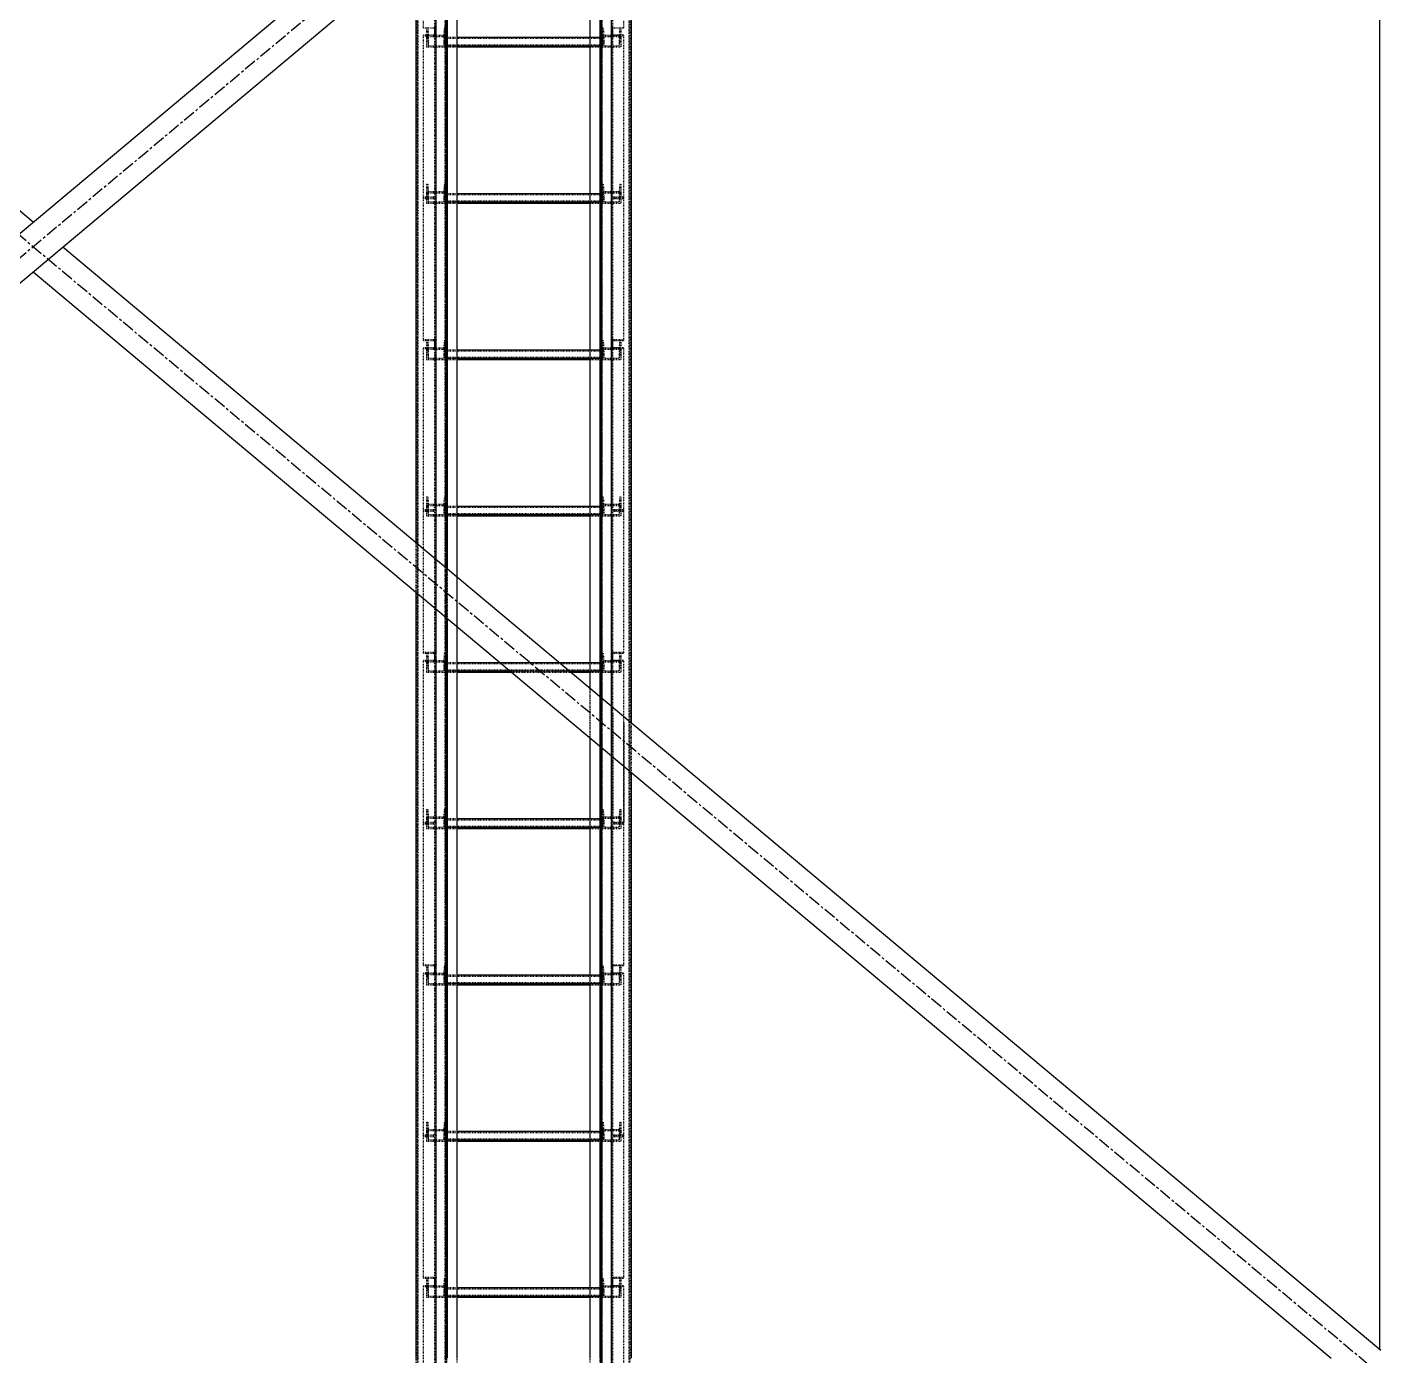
# Model space of a CAD drawing. Header units: millimetres. Extents: x 5143 to 30813, y 232 to 21408.
# Drawn here: x 24298 to 25162, y 12572 to 13421 of the extents above; entities that cross this region are included whole.
import ezdxf

# ---------------------------------------------------------------- set-up
doc = ezdxf.new("R2010")
doc.units = ezdxf.units.MM
doc.header["$LTSCALE"] = 0.25
for name, pattern in [('CENTER', [50.8, 31.75, -6.35, 6.35, -6.35]), ('XKITLINE00', [0]), ('XKITLINE02', [4, 2, -2]), ('XKITLINE03', [6, 3, -1, 1, -1])]:
    doc.linetypes.add(name, pattern=pattern)

msp = doc.modelspace()

# ---------------------------------------------------------------- linework, layer by layer
at = {"color": 1, "linetype": 'XKITLINE03'}
for p, q in [((24559, 12460.22), (24559, 14136.58)), ((24670.99, 12460.22), (24670.99, 14136.58)), ((24565, 14100.27), (24565, 12460.27)), ((24665, 12460.27), (24665, 14100.27)), ((24559, 13311.68), (24559, 13415.03)), ((24565, 13408.06), (24565, 13414.67)), ((24664.97, 13414.67), (24664.97, 13408.06)), ((24670.98, 13415.03), (24670.98, 13311.68)), ((24565, 13408.76), (24664.97, 13408.76)), ((24559, 13221.18), (24559, 13311.68)), ((24565, 13308.23), (24565, 13314.84)), ((24664.97, 13314.84), (24664.97, 13308.23)), ((24670.98, 13311.68), (24670.98, 13221.18)), ((24565, 13308.94), (24664.97, 13308.94)), ((24559, 13112.03), (24559, 13215.38)), ((24565, 13208.4), (24565, 13215.02)), ((24565, 13209.11), (24664.97, 13209.11)), ((24664.97, 13215.02), (24664.97, 13208.4)), ((24670.98, 13215.38), (24670.98, 13112.03)), ((24565, 13108.58), (24565, 13115.19)), ((24664.97, 13115.19), (24664.97, 13108.58)), ((24559, 13021.53), (24559, 13112.03)), ((24565, 13109.29), (24664.97, 13109.29)), ((24670.98, 13112.03), (24670.98, 13021.53)), ((24559, 12912.38), (24559, 13015.73)), ((24565, 13008.75), (24565, 13015.36)), ((24565, 13009.46), (24664.97, 13009.46)), ((24664.97, 13015.36), (24664.97, 13008.75)), ((24670.98, 13015.73), (24670.98, 12912.38)), ((24565, 12908.93), (24565, 12915.54)), ((24664.97, 12915.54), (24664.97, 12908.93)), ((24559, 12821.88), (24559, 12912.38)), ((24565, 12909.64), (24664.97, 12909.64)), ((24670.98, 12912.38), (24670.98, 12821.88)), ((24559, 12712.73), (24559, 12816.07)), ((24565, 12809.1), (24565, 12815.71)), ((24565, 12809.81), (24664.97, 12809.81)), ((24664.97, 12815.71), (24664.97, 12809.1)), ((24670.98, 12816.07), (24670.98, 12712.73)), ((24565, 12709.28), (24565, 12715.89)), ((24664.97, 12715.89), (24664.97, 12709.28)), ((24559, 12622.23), (24559, 12712.73)), ((24565, 12709.98), (24664.97, 12709.98)), ((24670.98, 12712.73), (24670.98, 12622.23)), ((24559, 12513.08), (24559, 12616.42)), ((24565, 12609.45), (24565, 12616.06)), ((24664.97, 12616.06), (24664.97, 12609.45)), ((24670.98, 12616.42), (24670.98, 12513.08)), ((24565, 12610.16), (24664.97, 12610.16))]:
    msp.add_line(p, q, dxfattribs=at)
at = {"color": 3, "linetype": 'XKITLINE02'}
for p, q in [((24547.15, 12464.01), (24547.15, 14108.01)), ((24547.68, 12464.27), (24547.68, 14108.55)), ((24564.91, 12464.27), (24564.92, 14108.55)), ((24565.45, 12464.01), (24565.45, 14108.01)), ((24664.54, 12464.01), (24664.54, 14108.01)), ((24665.07, 12464.27), (24665.07, 14108.55)), ((24682.31, 12464.27), (24682.31, 14108.55)), ((24682.84, 12464.01), (24682.84, 14108.01)), ((24565, 12460.27), (24565, 14101.46)), ((24565.85, 12460.36), (24565.85, 14101.37)), ((24657.5, 12461.41), (24657.5, 14101.41)), ((24664.15, 12460.36), (24664.15, 14101.37)), ((24665, 12460.27), (24665, 14101.46)), ((24663.69, 12512.75), (24663.69, 14066.32)), ((24546.3, 12527.64), (24546.3, 14052.58)), ((24572.5, 12461.41), (24572.5, 14036.38)), ((24551, 13420.22), (24551, 13511.34)), ((24558.2, 13414.69), (24558.2, 13510.72)), ((24559, 13414.69), (24559, 13511.34)), ((24670.98, 13414.69), (24670.98, 13511.34)), ((24671.78, 13414.69), (24671.78, 13510.72)), ((24678.98, 13420.22), (24678.98, 13511.34)), ((24551, 13420.22), (24558.2, 13420.22)), ((24551, 13311.68), (24551, 13415.58)), ((24551, 13415.58), (24558.2, 13415.58)), ((24551, 13415.03), (24559, 13415.03)), ((24553, 13420.16), (24553, 13413.55)), ((24553, 13420.16), (24553.68, 13420.16)), ((24553, 13420.16), (24553, 13414.67)), ((24553, 13414.67), (24553, 13408.06)), ((24553, 13414.67), (24565, 13414.67)), ((24553.68, 13420.16), (24553.68, 13413.55)), ((24553.68, 13420.16), (24554.06, 13415.37)), ((24554.06, 13415.37), (24554.06, 13408.75)), ((24554.06, 13415.37), (24563.93, 13415.37)), ((24558.2, 13312.23), (24558.2, 13420.5)), ((24558.2, 13420.5), (24559, 13420.5)), ((24558.2, 13414.69), (24559, 13414.69)), ((24559, 13311.68), (24559, 13420.5)), ((24564.32, 13420.16), (24563.93, 13415.37)), ((24563.93, 13415.37), (24563.93, 13408.75)), ((24564.32, 13420.16), (24564.32, 13413.55)), ((24564.32, 13420.16), (24565, 13420.16)), ((24565, 13420.16), (24565, 13413.55)), ((24565, 13420.16), (24565, 13414.67)), ((24565, 13414.67), (24565, 13408.06)), ((24664.97, 13420.16), (24664.97, 13414.67)), ((24664.97, 13420.16), (24665.66, 13420.16)), ((24664.97, 13420.16), (24664.97, 13413.55)), ((24664.97, 13414.67), (24676.98, 13414.67)), ((24664.97, 13414.67), (24664.97, 13408.06)), ((24665.66, 13420.16), (24666.04, 13415.37)), ((24665.66, 13420.16), (24665.66, 13413.55)), ((24666.04, 13415.37), (24675.91, 13415.37)), ((24666.04, 13415.37), (24666.04, 13408.75)), ((24670.98, 13311.68), (24670.98, 13420.5)), ((24670.98, 13420.5), (24671.78, 13420.5)), ((24670.98, 13415.03), (24678.98, 13415.03)), ((24670.98, 13414.69), (24671.78, 13414.69)), ((24671.78, 13312.23), (24671.78, 13420.5)), ((24671.78, 13420.22), (24678.98, 13420.22)), ((24671.78, 13415.58), (24678.98, 13415.58)), ((24676.3, 13420.16), (24675.91, 13415.37)), ((24675.91, 13415.37), (24675.91, 13408.75)), ((24676.3, 13420.16), (24676.98, 13420.16)), ((24676.3, 13420.16), (24676.3, 13413.55)), ((24676.98, 13420.16), (24676.98, 13414.67)), ((24676.98, 13420.16), (24676.98, 13413.55)), ((24676.98, 13414.67), (24676.98, 13408.06)), ((24678.98, 13311.68), (24678.98, 13415.58)), ((24553, 13413.55), (24553.68, 13413.55)), ((24553, 13413.55), (24553, 13408.06)), ((24553, 13408.06), (24565, 13408.06)), ((24553.68, 13413.55), (24554.06, 13408.75)), ((24554.06, 13408.75), (24563.93, 13408.75)), ((24564.32, 13413.55), (24563.93, 13408.75)), ((24564.32, 13413.55), (24565, 13413.55)), ((24565, 13408.06), (24565, 13414.25)), ((24565, 13414.25), (24572.5, 13414.25)), ((24565, 13414.21), (24664.97, 13414.21)), ((24565, 13413.59), (24664.97, 13413.59)), ((24565, 13413.55), (24565, 13408.06)), ((24565, 13413.55), (24664.97, 13413.55)), ((24565, 13409.4), (24664.97, 13409.4)), ((24565, 13408.82), (24664.97, 13408.82)), ((24565, 13408.76), (24572.5, 13408.76)), ((24565, 13408.06), (24572.5, 13408.06)), ((24657.5, 13414.25), (24664.97, 13414.25)), ((24657.5, 13408.76), (24664.97, 13408.76)), ((24657.5, 13408.06), (24664.97, 13408.06)), ((24664.97, 13408.06), (24664.97, 13414.25)), ((24664.97, 13413.55), (24664.97, 13408.06)), ((24664.97, 13413.55), (24665.66, 13413.55)), ((24664.97, 13408.06), (24676.98, 13408.06)), ((24665.66, 13413.55), (24666.04, 13408.75)), ((24666.04, 13408.75), (24675.91, 13408.75)), ((24676.3, 13413.55), (24675.91, 13408.75)), ((24676.3, 13413.55), (24676.98, 13413.55)), ((24676.98, 13413.55), (24676.98, 13408.06)), ((24553, 13320.33), (24553, 13313.72)), ((24553, 13320.33), (24553.68, 13320.33)), ((24553, 13320.33), (24553, 13314.84)), ((24553.68, 13320.33), (24553.68, 13313.72)), ((24553.68, 13320.33), (24554.06, 13315.54)), ((24564.32, 13320.33), (24563.93, 13315.54)), ((24564.32, 13320.33), (24564.32, 13313.72)), ((24564.32, 13320.33), (24565, 13320.33)), ((24565, 13313.72), (24565, 13320.33)), ((24565, 13320.33), (24565, 13314.84)), ((24664.97, 13320.33), (24664.97, 13314.84)), ((24664.97, 13320.33), (24665.66, 13320.33)), ((24664.97, 13320.33), (24664.97, 13313.72)), ((24665.66, 13320.33), (24666.04, 13315.54)), ((24665.66, 13320.33), (24665.66, 13313.72)), ((24676.3, 13320.33), (24675.91, 13315.54)), ((24676.3, 13320.33), (24676.98, 13320.33)), ((24676.3, 13320.33), (24676.3, 13313.72)), ((24676.98, 13320.33), (24676.98, 13314.84)), ((24676.98, 13320.33), (24676.98, 13313.72)), ((24551, 13312.23), (24558.2, 13312.23)), ((24551, 13220.57), (24551, 13311.68)), ((24551, 13311.68), (24559, 13311.68)), ((24551, 13311.68), (24559, 13311.68)), ((24551, 13311.07), (24558.2, 13311.07)), ((24553, 13314.84), (24553, 13308.23)), ((24553, 13314.84), (24565, 13314.84)), ((24553, 13313.72), (24553.68, 13313.72)), ((24553, 13313.72), (24553, 13308.23)), ((24553.68, 13313.72), (24554.06, 13308.93)), ((24554.06, 13315.54), (24554.06, 13308.93)), ((24554.06, 13315.54), (24563.93, 13315.54)), ((24558.2, 13317.15), (24559, 13317.15)), ((24558.2, 13215.04), (24558.2, 13311.07)), ((24559, 13215.04), (24559, 13311.68)), ((24563.93, 13315.54), (24563.93, 13308.93)), ((24564.32, 13313.72), (24563.93, 13308.93)), ((24564.32, 13313.72), (24565, 13313.72)), ((24565, 13314.84), (24565, 13308.23)), ((24565, 13308.23), (24565, 13314.43)), ((24565, 13314.43), (24572.5, 13314.43)), ((24565, 13314.39), (24664.97, 13314.39)), ((24565, 13313.76), (24664.97, 13313.76)), ((24565, 13313.72), (24565, 13308.23)), ((24565, 13313.72), (24664.97, 13313.72)), ((24657.5, 13314.43), (24664.97, 13314.43)), ((24664.97, 13314.84), (24676.98, 13314.84)), ((24664.97, 13314.84), (24664.97, 13308.23)), ((24664.97, 13308.23), (24664.97, 13314.43)), ((24664.97, 13313.72), (24664.97, 13308.23)), ((24664.97, 13313.72), (24665.66, 13313.72)), ((24665.66, 13313.72), (24666.04, 13308.93)), ((24666.04, 13315.54), (24675.91, 13315.54)), ((24666.04, 13315.54), (24666.04, 13308.93)), ((24670.98, 13317.15), (24671.78, 13317.15)), ((24670.98, 13215.04), (24670.98, 13311.68)), ((24670.98, 13311.68), (24678.98, 13311.68)), ((24670.98, 13311.68), (24678.98, 13311.68)), ((24671.78, 13312.23), (24678.98, 13312.23)), ((24671.78, 13215.04), (24671.78, 13311.07)), ((24671.78, 13311.07), (24678.98, 13311.07)), ((24675.91, 13315.54), (24675.91, 13308.93)), ((24676.3, 13313.72), (24675.91, 13308.93)), ((24676.3, 13313.72), (24676.98, 13313.72)), ((24676.98, 13314.84), (24676.98, 13308.23)), ((24676.98, 13313.72), (24676.98, 13308.23)), ((24678.98, 13220.57), (24678.98, 13311.68)), ((24553, 13308.23), (24565, 13308.23)), ((24554.06, 13308.93), (24563.93, 13308.93)), ((24558.2, 13305.55), (24559, 13305.55)), ((24565, 13309.57), (24664.97, 13309.57)), ((24565, 13308.99), (24664.97, 13308.99)), ((24565, 13308.94), (24572.5, 13308.94)), ((24565, 13308.23), (24572.5, 13308.23)), ((24657.5, 13308.94), (24664.97, 13308.94)), ((24657.5, 13308.23), (24664.97, 13308.23)), ((24664.97, 13308.23), (24676.98, 13308.23)), ((24666.04, 13308.93), (24675.91, 13308.93)), ((24670.98, 13305.55), (24671.78, 13305.55)), ((24551, 13221.18), (24559, 13221.18)), ((24551, 13220.57), (24558.2, 13220.57)), ((24551, 13112.03), (24551, 13215.92)), ((24551, 13215.92), (24558.2, 13215.92)), ((24553, 13220.51), (24553, 13213.89)), ((24553, 13220.51), (24553.68, 13220.51)), ((24553, 13220.51), (24553, 13215.02)), ((24553.68, 13220.51), (24553.68, 13213.89)), ((24553.68, 13220.51), (24554.06, 13215.71)), ((24558.2, 13112.58), (24558.2, 13220.85)), ((24558.2, 13220.85), (24559, 13220.85)), ((24559, 13112.03), (24559, 13220.85)), ((24564.32, 13220.51), (24563.93, 13215.71)), ((24564.32, 13220.51), (24564.32, 13213.89)), ((24564.32, 13220.51), (24565, 13220.51)), ((24565, 13220.51), (24565, 13213.89)), ((24565, 13220.51), (24565, 13215.02)), ((24664.97, 13220.51), (24664.97, 13215.02)), ((24664.97, 13220.51), (24665.66, 13220.51)), ((24664.97, 13220.51), (24664.97, 13213.89)), ((24665.66, 13220.51), (24666.04, 13215.71)), ((24665.66, 13220.51), (24665.66, 13213.89)), ((24670.98, 13221.18), (24678.98, 13221.18)), ((24670.98, 13112.03), (24670.98, 13220.85)), ((24670.98, 13220.85), (24671.78, 13220.85)), ((24671.78, 13112.58), (24671.78, 13220.85)), ((24671.78, 13220.57), (24678.98, 13220.57)), ((24671.78, 13215.92), (24678.98, 13215.92)), ((24676.3, 13220.51), (24675.91, 13215.71)), ((24676.3, 13220.51), (24676.98, 13220.51)), ((24676.3, 13220.51), (24676.3, 13213.89)), ((24676.98, 13220.51), (24676.98, 13215.02)), ((24676.98, 13220.51), (24676.98, 13213.89)), ((24678.98, 13112.03), (24678.98, 13215.92)), ((24551, 13215.38), (24559, 13215.38)), ((24553, 13215.02), (24553, 13208.4)), ((24553, 13215.02), (24565, 13215.02)), ((24553, 13213.89), (24553.68, 13213.89)), ((24553, 13213.89), (24553, 13208.4)), ((24553, 13208.4), (24565, 13208.4)), ((24553.68, 13213.89), (24554.06, 13209.1)), ((24554.06, 13215.71), (24554.06, 13209.1)), ((24554.06, 13215.71), (24563.93, 13215.71)), ((24554.06, 13209.1), (24563.93, 13209.1)), ((24558.2, 13215.04), (24559, 13215.04)), ((24563.93, 13215.71), (24563.93, 13209.1)), ((24564.32, 13213.89), (24563.93, 13209.1)), ((24564.32, 13213.89), (24565, 13213.89)), ((24565, 13215.02), (24565, 13208.4)), ((24565, 13208.4), (24565, 13214.6)), ((24565, 13214.6), (24572.5, 13214.6)), ((24565, 13214.56), (24664.97, 13214.56)), ((24565, 13213.93), (24664.97, 13213.93)), ((24565, 13213.89), (24565, 13208.4)), ((24565, 13213.89), (24664.97, 13213.89)), ((24565, 13209.75), (24664.97, 13209.75)), ((24565, 13209.17), (24664.97, 13209.17)), ((24565, 13209.11), (24572.5, 13209.11)), ((24565, 13208.4), (24572.5, 13208.4)), ((24657.5, 13214.6), (24664.97, 13214.6)), ((24657.5, 13209.11), (24664.97, 13209.11)), ((24657.5, 13208.4), (24664.97, 13208.4)), ((24664.97, 13208.4), (24664.97, 13214.6)), ((24664.97, 13215.02), (24676.98, 13215.02)), ((24664.97, 13215.02), (24664.97, 13208.4)), ((24664.97, 13213.89), (24664.97, 13208.4)), ((24664.97, 13213.89), (24665.66, 13213.89)), ((24664.97, 13208.4), (24676.98, 13208.4)), ((24665.66, 13213.89), (24666.04, 13209.1)), ((24666.04, 13215.71), (24675.91, 13215.71)), ((24666.04, 13215.71), (24666.04, 13209.1)), ((24666.04, 13209.1), (24675.91, 13209.1)), ((24670.98, 13215.38), (24678.98, 13215.38)), ((24670.98, 13215.04), (24671.78, 13215.04)), ((24675.91, 13215.71), (24675.91, 13209.1)), ((24676.3, 13213.89), (24675.91, 13209.1)), ((24676.3, 13213.89), (24676.98, 13213.89)), ((24676.98, 13215.02), (24676.98, 13208.4)), ((24676.98, 13213.89), (24676.98, 13208.4)), ((24551, 13112.58), (24558.2, 13112.58)), ((24553, 13120.68), (24553, 13114.07)), ((24553, 13120.68), (24553.68, 13120.68)), ((24553, 13120.68), (24553, 13115.19)), ((24553, 13115.19), (24553, 13108.58)), ((24553, 13115.19), (24565, 13115.19)), ((24553, 13114.07), (24553.68, 13114.07)), ((24553, 13114.07), (24553, 13108.58)), ((24553.68, 13120.68), (24553.68, 13114.07)), ((24553.68, 13120.68), (24554.06, 13115.89)), ((24553.68, 13114.07), (24554.06, 13109.28)), ((24554.06, 13115.89), (24554.06, 13109.28)), ((24554.06, 13115.89), (24563.93, 13115.89)), ((24558.2, 13117.5), (24559, 13117.5)), ((24564.32, 13120.68), (24563.93, 13115.89)), ((24563.93, 13115.89), (24563.93, 13109.28)), ((24564.32, 13114.07), (24563.93, 13109.28)), ((24564.32, 13120.68), (24564.32, 13114.07)), ((24564.32, 13120.68), (24565, 13120.68)), ((24564.32, 13114.07), (24565, 13114.07)), ((24565, 13120.68), (24565, 13114.07)), ((24565, 13120.68), (24565, 13115.19)), ((24565, 13115.19), (24565, 13108.58)), ((24565, 13108.58), (24565, 13114.78)), ((24565, 13114.78), (24572.5, 13114.78)), ((24565, 13114.74), (24664.97, 13114.74)), ((24565, 13114.11), (24664.97, 13114.11)), ((24565, 13114.07), (24664.97, 13114.07)), ((24565, 13114.07), (24565, 13108.58)), ((24657.5, 13114.78), (24664.97, 13114.78)), ((24664.97, 13120.68), (24664.97, 13115.19)), ((24664.97, 13120.68), (24665.66, 13120.68)), ((24664.97, 13120.68), (24664.97, 13114.07)), ((24664.97, 13115.19), (24676.98, 13115.19)), ((24664.97, 13115.19), (24664.97, 13108.58)), ((24664.97, 13108.58), (24664.97, 13114.78)), ((24664.97, 13114.07), (24664.97, 13108.58)), ((24664.97, 13114.07), (24665.66, 13114.07)), ((24665.66, 13120.68), (24666.04, 13115.89)), ((24665.66, 13120.68), (24665.66, 13114.07)), ((24665.66, 13114.07), (24666.04, 13109.28)), ((24666.04, 13115.89), (24675.91, 13115.89)), ((24666.04, 13115.89), (24666.04, 13109.28)), ((24670.98, 13117.5), (24671.78, 13117.5)), ((24671.78, 13112.58), (24678.98, 13112.58)), ((24676.3, 13120.68), (24675.91, 13115.89)), ((24675.91, 13115.89), (24675.91, 13109.28)), ((24676.3, 13114.07), (24675.91, 13109.28)), ((24676.3, 13120.68), (24676.98, 13120.68)), ((24676.3, 13120.68), (24676.3, 13114.07)), ((24676.3, 13114.07), (24676.98, 13114.07)), ((24676.98, 13120.68), (24676.98, 13115.19)), ((24676.98, 13120.68), (24676.98, 13114.07)), ((24676.98, 13115.19), (24676.98, 13108.58)), ((24676.98, 13114.07), (24676.98, 13108.58)), ((24551, 13020.91), (24551, 13112.03)), ((24551, 13112.03), (24559, 13112.03)), ((24551, 13112.03), (24559, 13112.03)), ((24551, 13111.42), (24558.2, 13111.42)), ((24553, 13108.58), (24565, 13108.58)), ((24554.06, 13109.28), (24563.93, 13109.28)), ((24558.2, 13015.39), (24558.2, 13111.42)), ((24558.2, 13105.89), (24559, 13105.89)), ((24559, 13015.39), (24559, 13112.03)), ((24565, 13109.92), (24664.97, 13109.92)), ((24565, 13109.34), (24664.97, 13109.34)), ((24565, 13109.29), (24572.5, 13109.29)), ((24565, 13108.58), (24572.5, 13108.58)), ((24657.5, 13109.29), (24664.97, 13109.29)), ((24657.5, 13108.58), (24664.97, 13108.58)), ((24664.97, 13108.58), (24676.98, 13108.58)), ((24666.04, 13109.28), (24675.91, 13109.28)), ((24670.98, 13112.03), (24678.98, 13112.03)), ((24670.98, 13015.39), (24670.98, 13112.03)), ((24670.98, 13112.03), (24678.98, 13112.03)), ((24670.98, 13105.89), (24671.78, 13105.89)), ((24671.78, 13015.39), (24671.78, 13111.42)), ((24671.78, 13111.42), (24678.98, 13111.42)), ((24678.98, 13020.91), (24678.98, 13112.03)), ((24546.3, 13059.66), (24546.3, 13091.44)), ((24566.3, 13042.91), (24566.3, 13074.69)), ((24572.5, 13037.72), (24572.5, 13069.5)), ((24551, 13021.53), (24559, 13021.53)), ((24551, 13020.91), (24558.2, 13020.91)), ((24553, 13020.85), (24553, 13014.24)), ((24553, 13020.85), (24553.68, 13020.85)), ((24553, 13020.85), (24553, 13015.36)), ((24553.68, 13020.85), (24553.68, 13014.24)), ((24553.68, 13020.85), (24554.06, 13016.06)), ((24558.2, 12912.93), (24558.2, 13021.2)), ((24558.2, 13021.2), (24559, 13021.2)), ((24559, 12912.38), (24559, 13021.2)), ((24564.32, 13020.85), (24563.93, 13016.06)), ((24564.32, 13020.85), (24564.32, 13014.24)), ((24564.32, 13020.85), (24565, 13020.85)), ((24565, 13020.85), (24565, 13014.24)), ((24565, 13020.85), (24565, 13015.36)), ((24664.97, 13020.85), (24664.97, 13015.36)), ((24664.97, 13020.85), (24665.66, 13020.85)), ((24664.97, 13020.85), (24664.97, 13014.24)), ((24665.66, 13020.85), (24666.04, 13016.06)), ((24665.66, 13020.85), (24665.66, 13014.24)), ((24670.98, 13021.53), (24678.98, 13021.53)), ((24670.98, 12983.02), (24670.98, 13021.2)), ((24670.98, 13021.2), (24671.78, 13021.2)), ((24671.78, 12912.93), (24671.78, 13021.2)), ((24671.78, 13020.91), (24678.98, 13020.91)), ((24676.3, 13020.85), (24675.91, 13016.06)), ((24676.3, 13020.85), (24676.98, 13020.85)), ((24676.3, 13020.85), (24676.3, 13014.24)), ((24676.98, 13020.85), (24676.98, 13015.36)), ((24676.98, 13020.85), (24676.98, 13014.24)), ((24551, 12912.38), (24551, 13016.27)), ((24551, 13016.27), (24558.2, 13016.27)), ((24551, 13015.73), (24559, 13015.73)), ((24553, 13015.36), (24553, 13008.75)), ((24553, 13015.36), (24565, 13015.36)), ((24553, 13014.24), (24553.68, 13014.24)), ((24553, 13014.24), (24553, 13008.75)), ((24553, 13008.75), (24565, 13008.75)), ((24553.68, 13014.24), (24554.06, 13009.45)), ((24554.06, 13016.06), (24554.06, 13009.45)), ((24554.06, 13016.06), (24563.93, 13016.06)), ((24554.06, 13009.45), (24563.93, 13009.45)), ((24558.2, 13015.39), (24559, 13015.39)), ((24563.93, 13016.06), (24563.93, 13009.45)), ((24564.32, 13014.24), (24563.93, 13009.45)), ((24564.32, 13014.24), (24565, 13014.24)), ((24565, 13015.36), (24565, 13008.75)), ((24565, 13008.75), (24565, 13014.95)), ((24565, 13014.95), (24572.5, 13014.95)), ((24565, 13014.91), (24664.97, 13014.91)), ((24565, 13014.28), (24664.97, 13014.28)), ((24565, 13014.24), (24565, 13008.75)), ((24565, 13014.24), (24664.97, 13014.24)), ((24565, 13010.1), (24664.97, 13010.1)), ((24565, 13009.51), (24664.97, 13009.51)), ((24565, 13009.46), (24572.5, 13009.46)), ((24565, 13008.75), (24572.5, 13008.75)), ((24599.69, 13014.95), (24637.64, 13014.95)), ((24606.25, 13009.46), (24644.2, 13009.46)), ((24607.09, 13008.75), (24645.04, 13008.75)), ((24657.5, 13014.95), (24664.97, 13014.95)), ((24657.5, 13009.46), (24664.97, 13009.46)), ((24657.5, 13008.75), (24664.97, 13008.75)), ((24664.97, 13008.75), (24664.97, 13014.95)), ((24664.97, 13015.36), (24676.98, 13015.36)), ((24664.97, 13015.36), (24664.97, 13008.75)), ((24664.97, 13014.24), (24664.97, 13008.75)), ((24664.97, 13014.24), (24665.66, 13014.24)), ((24664.97, 13008.75), (24676.98, 13008.75)), ((24665.66, 13014.24), (24666.04, 13009.45)), ((24666.04, 13016.06), (24675.91, 13016.06)), ((24666.04, 13016.06), (24666.04, 13009.45)), ((24666.04, 13009.45), (24675.91, 13009.45)), ((24670.98, 13015.73), (24678.98, 13015.73)), ((24670.98, 13015.39), (24671.78, 13015.39)), ((24671.78, 13016.27), (24678.98, 13016.27)), ((24675.91, 13016.06), (24675.91, 13009.45)), ((24676.3, 13014.24), (24675.91, 13009.45)), ((24676.3, 13014.24), (24676.98, 13014.24)), ((24676.98, 13015.36), (24676.98, 13008.75)), ((24676.98, 13014.24), (24676.98, 13008.75)), ((24678.98, 12912.38), (24678.98, 13016.27)), ((24657.5, 12966.55), (24657.5, 12998.33)), ((24663.69, 12961.36), (24663.69, 12993.14)), ((24670.98, 12912.38), (24670.98, 12983.02)), ((24671.78, 12982.35), (24671.78, 12917.85)), ((24678.98, 12976.32), (24678.98, 12912.93)), ((24683.69, 12944.61), (24683.69, 12976.39)), ((24553, 12921.03), (24553, 12914.42)), ((24553, 12921.03), (24553.68, 12921.03)), ((24553, 12921.03), (24553, 12915.54)), ((24553, 12915.54), (24553, 12908.93)), ((24553, 12915.54), (24565, 12915.54)), ((24553, 12914.42), (24553.68, 12914.42)), ((24553, 12914.42), (24553, 12908.93)), ((24553.68, 12921.03), (24553.68, 12914.42)), ((24553.68, 12921.03), (24554.06, 12916.24)), ((24553.68, 12914.42), (24554.06, 12909.63)), ((24554.06, 12916.24), (24554.06, 12909.63)), ((24554.06, 12916.24), (24563.93, 12916.24)), ((24558.2, 12917.85), (24559, 12917.85)), ((24564.32, 12921.03), (24563.93, 12916.24)), ((24563.93, 12916.24), (24563.93, 12909.63)), ((24564.32, 12914.42), (24563.93, 12909.63)), ((24564.32, 12921.03), (24564.32, 12914.42)), ((24564.32, 12921.03), (24565, 12921.03)), ((24564.32, 12914.42), (24565, 12914.42)), ((24565, 12921.03), (24565, 12914.42)), ((24565, 12921.03), (24565, 12915.54)), ((24565, 12915.54), (24565, 12908.93)), ((24565, 12908.93), (24565, 12915.13)), ((24565, 12915.13), (24572.5, 12915.13)), ((24565, 12915.09), (24664.97, 12915.09)), ((24565, 12914.46), (24664.97, 12914.46)), ((24565, 12914.42), (24664.97, 12914.42)), ((24565, 12914.42), (24565, 12908.93)), ((24657.5, 12915.13), (24664.97, 12915.13)), ((24664.97, 12921.03), (24664.97, 12915.54)), ((24664.97, 12921.03), (24665.66, 12921.03)), ((24664.97, 12921.03), (24664.97, 12914.42)), ((24664.97, 12915.54), (24676.98, 12915.54)), ((24664.97, 12915.54), (24664.97, 12908.93)), ((24664.97, 12908.93), (24664.97, 12915.13)), ((24664.97, 12914.42), (24664.97, 12908.93)), ((24664.97, 12914.42), (24665.66, 12914.42)), ((24665.66, 12921.03), (24666.04, 12916.24)), ((24665.66, 12921.03), (24665.66, 12914.42)), ((24665.66, 12914.42), (24666.04, 12909.63)), ((24666.04, 12916.24), (24675.91, 12916.24)), ((24666.04, 12916.24), (24666.04, 12909.63)), ((24670.98, 12917.85), (24671.78, 12917.85)), ((24676.3, 12921.03), (24675.91, 12916.24)), ((24675.91, 12916.24), (24675.91, 12909.63)), ((24676.3, 12914.42), (24675.91, 12909.63)), ((24676.3, 12921.03), (24676.98, 12921.03)), ((24676.3, 12921.03), (24676.3, 12914.42)), ((24676.3, 12914.42), (24676.98, 12914.42)), ((24676.98, 12921.03), (24676.98, 12915.54)), ((24676.98, 12921.03), (24676.98, 12914.42)), ((24676.98, 12915.54), (24676.98, 12908.93)), ((24676.98, 12914.42), (24676.98, 12908.93)), ((24551, 12912.93), (24558.2, 12912.93)), ((24551, 12821.26), (24551, 12912.38)), ((24551, 12912.38), (24559, 12912.38)), ((24551, 12912.38), (24559, 12912.38)), ((24551, 12911.77), (24558.2, 12911.77)), ((24553, 12908.93), (24565, 12908.93)), ((24554.06, 12909.63), (24563.93, 12909.63)), ((24558.2, 12815.74), (24558.2, 12911.77)), ((24558.2, 12906.24), (24559, 12906.24)), ((24559, 12815.74), (24559, 12912.38)), ((24565, 12910.27), (24664.97, 12910.27)), ((24565, 12909.69), (24664.97, 12909.69)), ((24565, 12909.64), (24572.5, 12909.64)), ((24565, 12908.93), (24572.5, 12908.93)), ((24657.5, 12909.64), (24664.97, 12909.64)), ((24657.5, 12908.93), (24664.97, 12908.93)), ((24664.97, 12908.93), (24676.98, 12908.93)), ((24666.04, 12909.63), (24675.91, 12909.63)), ((24670.98, 12815.74), (24670.98, 12912.38)), ((24670.98, 12912.38), (24678.98, 12912.38)), ((24670.98, 12912.38), (24678.98, 12912.38)), ((24670.98, 12906.24), (24671.78, 12906.24)), ((24671.78, 12912.93), (24678.98, 12912.93)), ((24671.78, 12815.74), (24671.78, 12911.77)), ((24671.78, 12911.77), (24678.98, 12911.77)), ((24678.98, 12821.26), (24678.98, 12912.38)), ((24551, 12821.88), (24559, 12821.88)), ((24551, 12821.26), (24558.2, 12821.26)), ((24553, 12821.2), (24553, 12814.59)), ((24553, 12821.2), (24553.68, 12821.2)), ((24553, 12821.2), (24553, 12815.71)), ((24553.68, 12821.2), (24553.68, 12814.59)), ((24553.68, 12821.2), (24554.06, 12816.41)), ((24558.2, 12713.28), (24558.2, 12821.54)), ((24558.2, 12821.54), (24559, 12821.54)), ((24559, 12712.73), (24559, 12821.54)), ((24564.32, 12821.2), (24563.93, 12816.41)), ((24564.32, 12821.2), (24564.32, 12814.59)), ((24564.32, 12821.2), (24565, 12821.2)), ((24565, 12821.2), (24565, 12814.59)), ((24565, 12821.2), (24565, 12815.71)), ((24664.97, 12821.2), (24664.97, 12815.71)), ((24664.97, 12821.2), (24665.66, 12821.2)), ((24664.97, 12821.2), (24664.97, 12814.59)), ((24665.66, 12821.2), (24666.04, 12816.41)), ((24665.66, 12821.2), (24665.66, 12814.59)), ((24670.98, 12821.88), (24678.98, 12821.88)), ((24670.98, 12712.73), (24670.98, 12821.54)), ((24670.98, 12821.54), (24671.78, 12821.54)), ((24671.78, 12713.28), (24671.78, 12821.54)), ((24671.78, 12821.26), (24678.98, 12821.26)), ((24676.3, 12821.2), (24675.91, 12816.41)), ((24676.3, 12821.2), (24676.98, 12821.2)), ((24676.3, 12821.2), (24676.3, 12814.59)), ((24676.98, 12821.2), (24676.98, 12815.71)), ((24676.98, 12821.2), (24676.98, 12814.59)), ((24551, 12712.73), (24551, 12816.62)), ((24551, 12816.62), (24558.2, 12816.62)), ((24551, 12816.07), (24559, 12816.07)), ((24553, 12815.71), (24553, 12809.1)), ((24553, 12815.71), (24565, 12815.71)), ((24553, 12814.59), (24553.68, 12814.59)), ((24553, 12814.59), (24553, 12809.1)), ((24553.68, 12814.59), (24554.06, 12809.8)), ((24554.06, 12816.41), (24554.06, 12809.8)), ((24554.06, 12816.41), (24563.93, 12816.41)), ((24554.06, 12809.8), (24563.93, 12809.8)), ((24558.2, 12815.74), (24559, 12815.74)), ((24563.93, 12816.41), (24563.93, 12809.8)), ((24564.32, 12814.59), (24563.93, 12809.8)), ((24564.32, 12814.59), (24565, 12814.59)), ((24565, 12815.71), (24565, 12809.1)), ((24565, 12809.1), (24565, 12815.3)), ((24565, 12815.3), (24572.5, 12815.3)), ((24565, 12815.26), (24664.97, 12815.26)), ((24565, 12814.63), (24664.97, 12814.63)), ((24565, 12814.59), (24664.97, 12814.59)), ((24565, 12814.59), (24565, 12809.1)), ((24565, 12810.45), (24664.97, 12810.45)), ((24565, 12809.86), (24664.97, 12809.86)), ((24565, 12809.81), (24572.5, 12809.81)), ((24657.5, 12815.3), (24664.97, 12815.3)), ((24657.5, 12809.81), (24664.97, 12809.81)), ((24664.97, 12809.1), (24664.97, 12815.3)), ((24664.97, 12815.71), (24676.98, 12815.71)), ((24664.97, 12815.71), (24664.97, 12809.1)), ((24664.97, 12814.59), (24664.97, 12809.1)), ((24664.97, 12814.59), (24665.66, 12814.59)), ((24665.66, 12814.59), (24666.04, 12809.8)), ((24666.04, 12816.41), (24675.91, 12816.41)), ((24666.04, 12816.41), (24666.04, 12809.8)), ((24666.04, 12809.8), (24675.91, 12809.8)), ((24670.98, 12816.07), (24678.98, 12816.07)), ((24670.98, 12815.74), (24671.78, 12815.74)), ((24671.78, 12816.62), (24678.98, 12816.62)), ((24675.91, 12816.41), (24675.91, 12809.8)), ((24676.3, 12814.59), (24675.91, 12809.8)), ((24676.3, 12814.59), (24676.98, 12814.59)), ((24676.98, 12815.71), (24676.98, 12809.1)), ((24676.98, 12814.59), (24676.98, 12809.1)), ((24678.98, 12712.73), (24678.98, 12816.62)), ((24553, 12809.1), (24565, 12809.1)), ((24565, 12809.1), (24572.5, 12809.1)), ((24657.5, 12809.1), (24664.97, 12809.1)), ((24664.97, 12809.1), (24676.98, 12809.1)), ((24553, 12721.38), (24553, 12714.77)), ((24553, 12721.38), (24553.68, 12721.38)), ((24553, 12721.38), (24553, 12715.89)), ((24553, 12715.89), (24553, 12709.28)), ((24553, 12715.89), (24565, 12715.89)), ((24553, 12714.77), (24553.68, 12714.77)), ((24553, 12714.77), (24553, 12709.28)), ((24553.68, 12721.38), (24553.68, 12714.77)), ((24553.68, 12721.38), (24554.06, 12716.58)), ((24553.68, 12714.77), (24554.06, 12709.97)), ((24554.06, 12716.58), (24554.06, 12709.97)), ((24554.06, 12716.58), (24563.93, 12716.58)), ((24558.2, 12718.2), (24559, 12718.2)), ((24564.32, 12721.38), (24563.93, 12716.58)), ((24563.93, 12716.58), (24563.93, 12709.97)), ((24564.32, 12714.77), (24563.93, 12709.97)), ((24564.32, 12721.38), (24564.32, 12714.77)), ((24564.32, 12721.38), (24565, 12721.38)), ((24564.32, 12714.77), (24565, 12714.77)), ((24565, 12721.38), (24565, 12714.77)), ((24565, 12721.38), (24565, 12715.89)), ((24565, 12715.89), (24565, 12709.28)), ((24565, 12709.28), (24565, 12715.47)), ((24565, 12715.47), (24572.5, 12715.47)), ((24565, 12715.43), (24664.97, 12715.43)), ((24565, 12714.81), (24664.97, 12714.81)), ((24565, 12714.77), (24664.97, 12714.77)), ((24565, 12714.77), (24565, 12709.28)), ((24657.5, 12715.47), (24664.97, 12715.47)), ((24664.97, 12721.38), (24664.97, 12715.89)), ((24664.97, 12721.38), (24665.66, 12721.38)), ((24664.97, 12721.38), (24664.97, 12714.77)), ((24664.97, 12715.89), (24676.98, 12715.89)), ((24664.97, 12715.89), (24664.97, 12709.28)), ((24664.97, 12709.28), (24664.97, 12715.47)), ((24664.97, 12714.77), (24664.97, 12709.28)), ((24664.97, 12714.77), (24665.66, 12714.77)), ((24665.66, 12721.38), (24666.04, 12716.58)), ((24665.66, 12721.38), (24665.66, 12714.77)), ((24665.66, 12714.77), (24666.04, 12709.97)), ((24666.04, 12716.58), (24675.91, 12716.58)), ((24666.04, 12716.58), (24666.04, 12709.97)), ((24670.98, 12718.2), (24671.78, 12718.2)), ((24676.3, 12721.38), (24675.91, 12716.58)), ((24675.91, 12716.58), (24675.91, 12709.97)), ((24676.3, 12714.77), (24675.91, 12709.97)), ((24676.3, 12721.38), (24676.98, 12721.38)), ((24676.3, 12721.38), (24676.3, 12714.77)), ((24676.3, 12714.77), (24676.98, 12714.77)), ((24676.98, 12721.38), (24676.98, 12715.89)), ((24676.98, 12721.38), (24676.98, 12714.77)), ((24676.98, 12715.89), (24676.98, 12709.28)), ((24676.98, 12714.77), (24676.98, 12709.28)), ((24551, 12713.28), (24558.2, 12713.28)), ((24551, 12712.73), (24559, 12712.73)), ((24551, 12621.61), (24551, 12712.73)), ((24551, 12712.73), (24559, 12712.73)), ((24551, 12712.11), (24558.2, 12712.11)), ((24553, 12709.28), (24565, 12709.28)), ((24554.06, 12709.97), (24563.93, 12709.97)), ((24558.2, 12616.09), (24558.2, 12712.11)), ((24558.2, 12706.59), (24559, 12706.59)), ((24559, 12616.09), (24559, 12712.73)), ((24565, 12710.62), (24664.97, 12710.62)), ((24565, 12710.04), (24664.97, 12710.04)), ((24565, 12709.98), (24572.5, 12709.98)), ((24565, 12709.28), (24572.5, 12709.28)), ((24657.5, 12709.98), (24664.97, 12709.98)), ((24657.5, 12709.28), (24664.97, 12709.28)), ((24664.97, 12709.28), (24676.98, 12709.28)), ((24666.04, 12709.97), (24675.91, 12709.97)), ((24670.98, 12616.09), (24670.98, 12712.73)), ((24670.98, 12712.73), (24678.98, 12712.73)), ((24670.98, 12712.73), (24678.98, 12712.73)), ((24670.98, 12706.59), (24671.78, 12706.59)), ((24671.78, 12713.28), (24678.98, 12713.28)), ((24671.78, 12616.09), (24671.78, 12712.11)), ((24671.78, 12712.11), (24678.98, 12712.11)), ((24678.98, 12621.61), (24678.98, 12712.73)), ((24551, 12622.23), (24559, 12622.23)), ((24551, 12621.61), (24558.2, 12621.61)), ((24553, 12621.55), (24553, 12614.94)), ((24553, 12621.55), (24553.68, 12621.55)), ((24553, 12621.55), (24553, 12616.06)), ((24553.68, 12621.55), (24553.68, 12614.94)), ((24553.68, 12621.55), (24554.06, 12616.76)), ((24558.2, 12513.62), (24558.2, 12621.89)), ((24558.2, 12621.89), (24559, 12621.89)), ((24559, 12513.08), (24559, 12621.89)), ((24564.32, 12621.55), (24563.93, 12616.76)), ((24564.32, 12621.55), (24564.32, 12614.94)), ((24564.32, 12621.55), (24565, 12621.55)), ((24565, 12621.55), (24565, 12614.94)), ((24565, 12621.55), (24565, 12616.06)), ((24664.97, 12621.55), (24664.97, 12616.06)), ((24664.97, 12621.55), (24665.66, 12621.55)), ((24664.97, 12621.55), (24664.97, 12614.94)), ((24665.66, 12621.55), (24666.04, 12616.76)), ((24665.66, 12621.55), (24665.66, 12614.94)), ((24670.98, 12622.23), (24678.98, 12622.23)), ((24670.98, 12557.22), (24670.98, 12621.89)), ((24670.98, 12621.89), (24671.78, 12621.89)), ((24671.78, 12513.62), (24671.78, 12621.89)), ((24671.78, 12621.61), (24678.98, 12621.61)), ((24676.3, 12621.55), (24675.91, 12616.76)), ((24676.3, 12621.55), (24676.98, 12621.55)), ((24676.3, 12621.55), (24676.3, 12614.94)), ((24676.98, 12621.55), (24676.98, 12616.06)), ((24676.98, 12621.55), (24676.98, 12614.94)), ((24551, 12513.08), (24551, 12616.97)), ((24551, 12616.97), (24558.2, 12616.97)), ((24551, 12616.42), (24559, 12616.42)), ((24553, 12616.06), (24553, 12609.45)), ((24553, 12616.06), (24565, 12616.06)), ((24553, 12614.94), (24553.68, 12614.94)), ((24553, 12614.94), (24553, 12609.45)), ((24553.68, 12614.94), (24554.06, 12610.15)), ((24554.06, 12616.76), (24554.06, 12610.15)), ((24554.06, 12616.76), (24563.93, 12616.76)), ((24558.2, 12616.09), (24559, 12616.09)), ((24563.93, 12616.76), (24563.93, 12610.15)), ((24564.32, 12614.94), (24563.93, 12610.15)), ((24564.32, 12614.94), (24565, 12614.94)), ((24565, 12616.06), (24565, 12609.45)), ((24565, 12609.45), (24565, 12615.65)), ((24565, 12615.65), (24572.5, 12615.65)), ((24565, 12615.61), (24664.97, 12615.61)), ((24565, 12614.98), (24664.97, 12614.98)), ((24565, 12614.94), (24664.97, 12614.94)), ((24565, 12614.94), (24565, 12609.45)), ((24565, 12610.79), (24664.97, 12610.79)), ((24657.5, 12615.65), (24664.97, 12615.65)), ((24664.97, 12609.45), (24664.97, 12615.65)), ((24664.97, 12616.06), (24676.98, 12616.06)), ((24664.97, 12616.06), (24664.97, 12609.45)), ((24664.97, 12614.94), (24664.97, 12609.45)), ((24664.97, 12614.94), (24665.66, 12614.94)), ((24665.66, 12614.94), (24666.04, 12610.15)), ((24666.04, 12616.76), (24675.91, 12616.76)), ((24666.04, 12616.76), (24666.04, 12610.15)), ((24670.98, 12616.42), (24678.98, 12616.42)), ((24670.98, 12616.09), (24671.78, 12616.09)), ((24671.78, 12616.97), (24678.98, 12616.97)), ((24675.91, 12616.76), (24675.91, 12610.15)), ((24676.3, 12614.94), (24675.91, 12610.15)), ((24676.3, 12614.94), (24676.98, 12614.94)), ((24676.98, 12616.06), (24676.98, 12609.45)), ((24676.98, 12614.94), (24676.98, 12609.45)), ((24678.98, 12513.08), (24678.98, 12616.97)), ((24553, 12609.45), (24565, 12609.45)), ((24554.06, 12610.15), (24563.93, 12610.15)), ((24565, 12610.21), (24664.97, 12610.21)), ((24565, 12610.16), (24572.5, 12610.16)), ((24565, 12609.45), (24572.5, 12609.45)), ((24657.5, 12610.16), (24664.97, 12610.16)), ((24657.5, 12609.45), (24664.97, 12609.45)), ((24664.97, 12609.45), (24676.98, 12609.45)), ((24666.04, 12610.15), (24675.91, 12610.15))]:
    msp.add_line(p, q, dxfattribs=at)
at = {"color": 8, "linetype": 'CENTER'}
for p, q in [((25173.61, 14010.27), (23430, 12550.27)), ((25173.61, 12550.27), (23430, 14010.27))]:
    msp.add_line(p, q, dxfattribs=at)
at = {"color": 8, "linetype": 'XKITLINE00'}
for p, q in [((23506.2, 12629.97), (25130.41, 13989.99)), ((23506.2, 12598.19), (25161.6, 13984.33)), ((25161.43, 13984.18), (25161.43, 12576.36)), ((23506.2, 13962.36), (24301.8, 13296.16)), ((24320.78, 13280.27), (25162.16, 12575.75)), ((24301.8, 13264.39), (25130.39, 12570.57))]:
    msp.add_line(p, q, dxfattribs=at)
at = {"color": 7, "linetype": 'XKITLINE00'}
for p, q in [((24683.69, 12976.39), (24683.69, 13584.15)), ((24657.5, 12998.33), (24657.5, 13562.22)), ((24663.69, 12993.14), (24663.69, 13567.41)), ((24566.3, 13074.69), (24566.3, 13485.86)), ((24572.5, 13069.5), (24572.5, 13491.05)), ((24546.3, 13091.44), (24546.3, 13469.11)), ((24572.5, 13414.25), (24657.5, 13414.25)), ((24572.5, 13408.76), (24657.5, 13408.76)), ((24572.5, 13408.06), (24657.5, 13408.06)), ((24572.5, 13314.43), (24657.5, 13314.43)), ((24572.5, 13308.94), (24657.5, 13308.94)), ((24572.5, 13308.23), (24657.5, 13308.23)), ((24572.5, 13214.6), (24657.5, 13214.6)), ((24572.5, 13209.11), (24657.5, 13209.11)), ((24572.5, 13208.4), (24657.5, 13208.4)), ((24572.5, 13114.78), (24657.5, 13114.78)), ((24572.5, 13109.29), (24657.5, 13109.29)), ((24572.5, 13108.58), (24657.5, 13108.58)), ((24546.3, 12570.57), (24546.3, 13059.66)), ((24566.3, 12570.57), (24566.3, 13042.91)), ((24572.5, 12570.57), (24572.5, 13037.72)), ((24572.5, 13014.95), (24599.69, 13014.95)), ((24572.5, 13009.46), (24606.25, 13009.46)), ((24572.5, 13008.75), (24607.09, 13008.75)), ((24637.64, 13014.95), (24657.5, 13014.95)), ((24644.2, 13009.46), (24657.5, 13009.46)), ((24645.04, 13008.75), (24657.5, 13008.75)), ((24657.5, 12570.57), (24657.5, 12966.55)), ((24663.69, 12570.57), (24663.69, 12961.36)), ((24683.69, 12570.57), (24683.69, 12944.61)), ((24572.5, 12915.13), (24657.5, 12915.13)), ((24572.5, 12909.64), (24657.5, 12909.64)), ((24572.5, 12908.93), (24657.5, 12908.93)), ((24572.5, 12815.3), (24657.5, 12815.3)), ((24572.5, 12809.81), (24657.5, 12809.81)), ((24572.5, 12809.1), (24657.5, 12809.1)), ((24572.5, 12715.47), (24657.5, 12715.47)), ((24572.5, 12709.98), (24657.5, 12709.98)), ((24572.5, 12709.28), (24657.5, 12709.28)), ((24572.5, 12615.65), (24657.5, 12615.65)), ((24572.5, 12610.16), (24657.5, 12610.16)), ((24572.5, 12609.45), (24657.5, 12609.45))]:
    msp.add_line(p, q, dxfattribs=at)
at = {"color": 1, "linetype": 'XKITLINE00'}
for centre in [(24559, 13415.03), (24565, 13414.67), (24664.97, 13414.67), (24670.98, 13415.03), (24565, 13408.76), (24565, 13408.06), (24664.97, 13408.76), (24664.97, 13408.06), (24559, 13311.68), (24559, 13311.68), (24565, 13314.84), (24664.97, 13314.84), (24670.98, 13311.68), (24670.98, 13311.68), (24565, 13308.94), (24565, 13308.23), (24664.97, 13308.94), (24664.97, 13308.23), (24559, 13221.18), (24670.98, 13221.18), (24559, 13215.38), (24565, 13215.02), (24565, 13209.11), (24565, 13208.4), (24664.97, 13209.11), (24664.97, 13215.02), (24664.97, 13208.4), (24670.98, 13215.38), (24565, 13115.19), (24664.97, 13115.19), (24559, 13112.03), (24559, 13112.03), (24565, 13109.29), (24565, 13108.58), (24664.97, 13109.29), (24664.97, 13108.58), (24670.98, 13112.03), (24670.98, 13112.03), (24559, 13021.53), (24670.98, 13021.53), (24559, 13015.73), (24565, 13015.36), (24565, 13009.46), (24565, 13008.75), (24664.97, 13009.46), (24664.97, 13015.36), (24664.97, 13008.75), (24670.98, 13015.73), (24565, 12915.54), (24664.97, 12915.54), (24559, 12912.38), (24559, 12912.38), (24565, 12909.64), (24565, 12908.93), (24664.97, 12909.64), (24664.97, 12908.93), (24670.98, 12912.38), (24670.98, 12912.38), (24559, 12821.88), (24670.98, 12821.88), (24559, 12816.07), (24565, 12815.71), (24565, 12809.81), (24664.97, 12809.81), (24664.97, 12815.71), (24670.98, 12816.07), (24565, 12809.1), (24664.97, 12809.1), (24565, 12715.89), (24664.97, 12715.89), (24559, 12712.73), (24559, 12712.73), (24565, 12709.98), (24565, 12709.28), (24664.97, 12709.98), (24664.97, 12709.28), (24670.98, 12712.73), (24670.98, 12712.73), (24559, 12622.23), (24670.98, 12622.23), (24559, 12616.42), (24565, 12616.06), (24664.97, 12616.06), (24670.98, 12616.42), (24565, 12610.16), (24565, 12609.45), (24664.97, 12610.16), (24664.97, 12609.45)]:
    msp.add_circle(centre, 0.05, dxfattribs=at)

doc.saveas('drawing.dxf')
